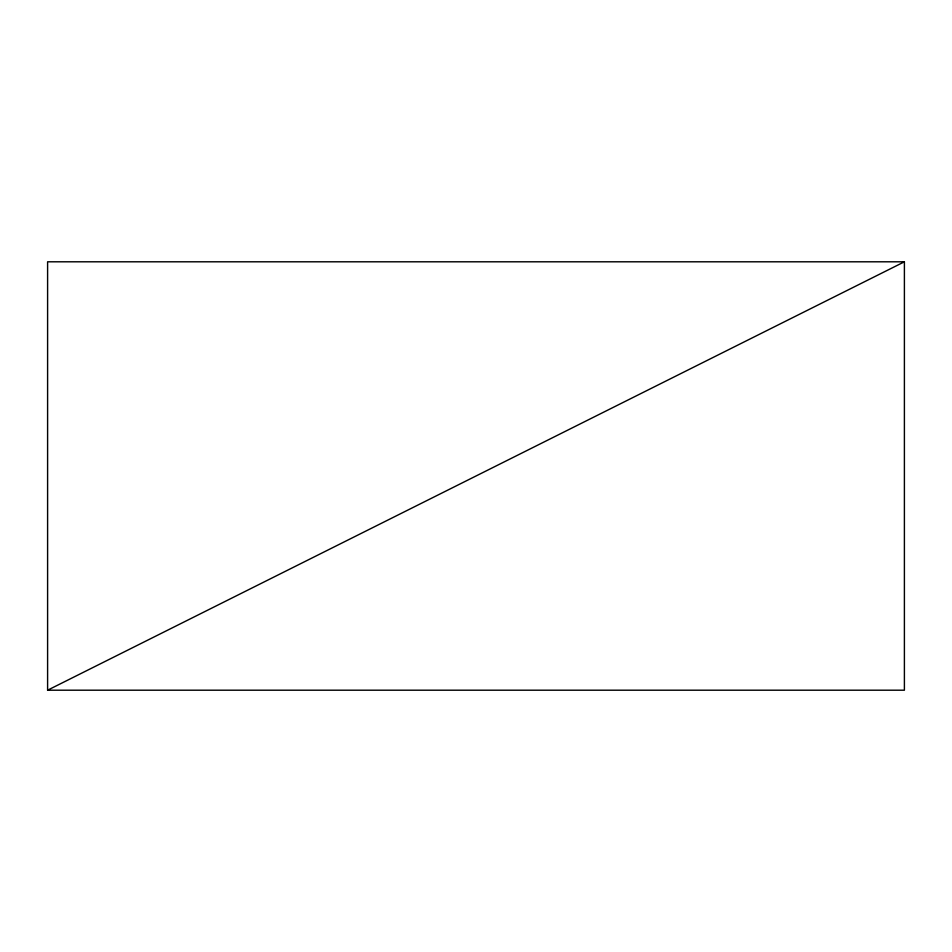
<?xml version="1.0" encoding="UTF-8"?>
<svg xmlns="http://www.w3.org/2000/svg" width="952" height="952" viewBox="0 0 952 952"><rect width="100%" height="100%" fill="white"/><g stroke="black" fill="none" stroke-linecap="round" stroke-linejoin="round"><path stroke-width="1.43" d="M47.6 690.2L904.4 261.8L904.4 690.2L47.6 690.2L47.6 261.8L904.4 261.8"/></g></svg>
